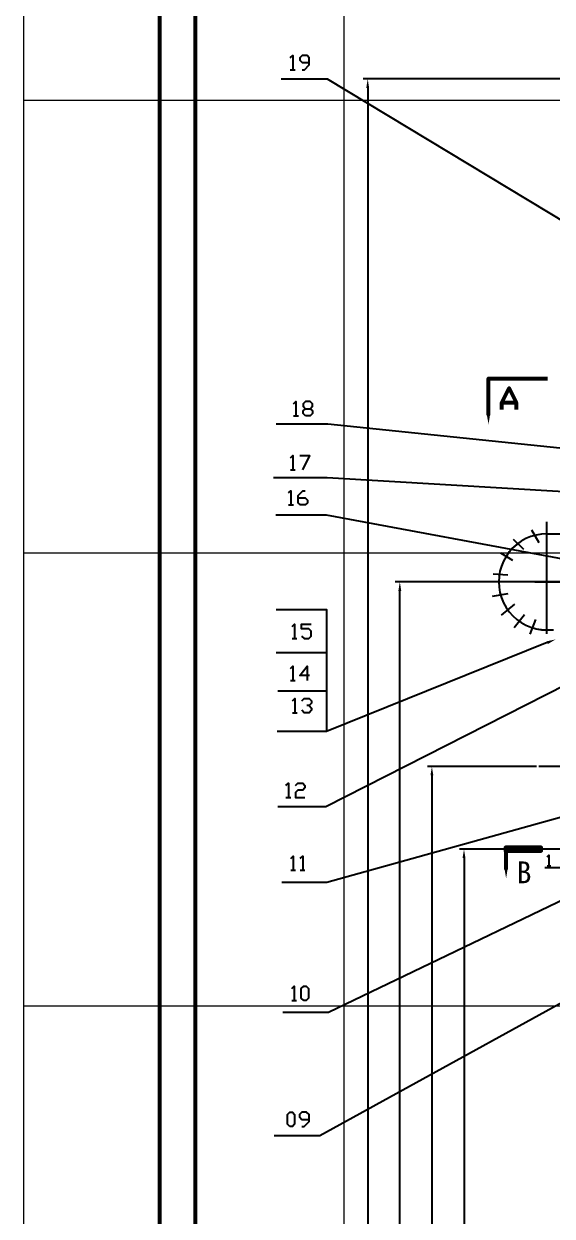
# Model space of a CAD drawing. Header units: millimetres. Extents: x 0 to 841, y 0 to 1189.
# Drawn here: x 0 to 138.7, y 658.2 to 971.3 of the extents above; entities that cross this region are included whole.
import ezdxf

# ---------------------------------------------------------------- set-up
doc = ezdxf.new("R2010")
doc.units = ezdxf.units.MM
doc.layers.add('C00-00-00', color=7, linetype='Continuous')
doc.layers.add('CBF-BF-BF', color=7, linetype='Continuous', true_color=0xbfbfbf)

msp = doc.modelspace()

# ---------------------------------------------------------------- hatches: boundary and pattern name
at = {"layer": 'C00-00-00'}
h = msp.add_hatch(color=256, dxfattribs=at)
h.dxf.hatch_style = 2
h.paths.add_polyline_path([(89.873667, 954.473439), (90.635667, 954.473439), (90.254667, 956.844106)])
h = msp.add_hatch(color=256, dxfattribs=at)
h.dxf.hatch_style = 2
h.paths.add_polyline_path([(122.343333, 868.536772), (121.962333, 866.166106), (121.539, 868.536772)])
h = msp.add_hatch(color=256, dxfattribs=at)
h.dxf.hatch_style = 2
h.paths.add_polyline_path([(98.298, 822.435772), (99.06, 822.435772), (98.679, 824.806439)])
h = msp.add_hatch(color=256, dxfattribs=at)
h.dxf.hatch_style = 2
h.paths.add_polyline_path([(137.244667, 809.185439), (139.573, 809.693439), (137.541, 808.465772)])
h = msp.add_hatch(color=256, dxfattribs=at)
h.dxf.hatch_style = 2
h.paths.add_polyline_path([(106.722333, 773.964106), (107.484333, 773.964106), (107.103333, 776.292439)])
h = msp.add_hatch(color=256, dxfattribs=at)
h.dxf.hatch_style = 2
h.paths.add_polyline_path([(115.146667, 752.247106), (115.908667, 752.247106), (115.527667, 754.575439)])
h = msp.add_hatch(color=256, dxfattribs=at)
h.dxf.hatch_style = 2
h.paths.add_polyline_path([(126.407333, 755.083439), (135.805333, 754.152106), (126.407333, 754.152106)])
h = msp.add_hatch(color=256, dxfattribs=at)
h.dxf.hatch_style = 2
h.paths.add_polyline_path([(126.407333, 755.083439), (135.805333, 755.083439), (135.805333, 754.152106)])
h = msp.add_hatch(color=256, dxfattribs=at)
h.dxf.hatch_style = 2
h.paths.add_polyline_path([(126.957667, 749.283772), (126.576667, 746.913106), (126.195667, 749.283772)])

# ---------------------------------------------------------------- linework, layer by layer
at = {"layer": 'C00-00-00', "lineweight": 53}
for points in [[(805.264667, 3.284361), (45.042667, 3.284361), (35.687, 3.284361), (35.687, 1176.468028), (35.687, 1185.823694), (795.909, 1185.823694), (805.264667, 1185.823694), (805.264667, 1176.468028)], [(121.962333, 868.535361), (121.962333, 878.229694), (137.456333, 878.229694)], [(125.476, 870.017028), (125.476, 871.879694), (127.381, 875.647361), (129.243667, 871.879694), (129.243667, 870.017028)], [(125.476, 871.879694), (129.243667, 871.879694)], [(135.805333, 754.616361), (135.805333, 755.082028), (126.407333, 755.082028), (127.338667, 755.082028), (126.407333, 755.082028), (126.407333, 754.150694), (135.805333, 754.150694), (135.805333, 755.082028)], [(126.576667, 749.282361), (126.576667, 754.489361), (131.529667, 754.489361)]]:
    msp.add_lwpolyline(points, dxfattribs=at)
msp.add_lwpolyline([(795.909, 12.640028), (45.042667, 12.640028), (45.042667, 1176.468028), (795.909, 1176.468028)], close=True, dxfattribs=at)
at = {"layer": 'C00-00-00', "lineweight": 25}
for points in [[(69.934667, 962.388361), (70.569667, 963.023361), (70.569667, 959.255694)], [(73.067333, 959.255694), (73.702333, 959.255694), (74.93, 960.525694), (74.93, 962.388361), (74.337333, 963.023361), (73.067333, 963.023361), (72.432333, 962.388361), (72.432333, 961.795694), (73.067333, 961.160694), (74.93, 961.160694)], [(69.934667, 959.255694), (71.204667, 959.255694)], [(158.877, 909.048361), (79.713667, 956.800361), (67.521667, 956.800361)], [(70.781333, 871.541028), (71.416333, 872.176028), (71.416333, 868.408361)], [(73.914, 868.408361), (73.279, 869.043361), (73.279, 869.678361), (73.914, 870.271028), (75.141667, 870.271028), (75.776667, 870.906028), (75.776667, 871.541028), (75.141667, 872.176028), (73.914, 872.176028), (73.279, 871.541028), (73.279, 870.906028), (73.914, 870.271028)], [(70.781333, 868.408361), (72.051333, 868.408361)], [(75.141667, 870.271028), (75.776667, 869.678361), (75.776667, 869.043361), (75.141667, 868.408361), (73.914, 868.408361)], [(160.993667, 857.782694), (79.798333, 866.164694), (66.251667, 866.164694)], [(69.977, 857.359361), (70.612, 857.994361), (70.612, 854.226694)], [(72.474667, 857.994361), (74.972333, 857.994361), (73.109667, 854.226694)], [(172.804667, 846.606694), (79.586667, 852.152361), (65.532, 852.152361)], [(69.977, 854.226694), (71.204667, 854.226694)], [(69.469, 848.130694), (70.104, 848.723361), (70.104, 844.998028)], [(71.966667, 846.860694), (73.829333, 846.860694), (74.464333, 846.225694), (74.464333, 845.590694), (73.829333, 844.998028), (72.601667, 844.998028), (71.966667, 845.590694), (71.966667, 847.495694), (73.236667, 848.723361), (73.829333, 848.723361)], [(142.494, 830.604694), (79.417333, 842.288694), (66.124667, 842.288694)], [(69.469, 844.998028), (70.739, 844.998028)], [(137.287, 811.173694), (137.287, 837.420361), (137.287, 840.595361)], [(137.287, 837.420361), (135.847667, 837.335694), (134.450667, 837.081694), (133.096, 836.700694), (131.783667, 836.150361), (130.556, 835.473028), (129.413, 834.668694), (128.354667, 833.695028), (127.423333, 832.679028), (126.576667, 831.493694), (125.899333, 830.266028), (125.349, 828.953694), (124.968, 827.599028), (124.714, 826.202028), (124.671667, 824.805028), (124.714, 823.365694), (124.968, 821.968694), (125.349, 820.614028), (125.899333, 819.301694), (126.576667, 818.074028), (127.423333, 816.931028), (128.354667, 815.872694), (129.413, 814.941361), (130.556, 814.094694), (131.783667, 813.417361), (133.096, 812.867028), (134.450667, 812.486028), (135.847667, 812.274361), (137.287, 812.189694)], [(137.287, 837.420361), (135.847667, 837.335694), (134.450667, 837.081694), (133.096, 836.700694), (131.783667, 836.150361), (130.556, 835.473028), (129.413, 834.626361), (128.354667, 833.695028), (127.423333, 832.636694), (126.619, 831.493694), (125.899333, 830.266028), (125.391333, 828.953694), (124.968, 827.599028), (124.756333, 826.202028), (124.671667, 824.762694), (124.756333, 823.365694), (124.968, 821.968694), (125.391333, 820.614028), (125.899333, 819.301694), (126.619, 818.074028), (127.423333, 816.931028), (128.354667, 815.872694), (129.413, 814.941361), (130.556, 814.094694), (131.783667, 813.417361), (133.096, 812.867028), (134.450667, 812.486028), (135.847667, 812.232028), (137.287, 812.147361)], [(66.251667, 817.566028), (79.417333, 817.566028), (79.417333, 785.519694)], [(173.947667, 813.883028), (79.290333, 765.750028), (66.632667, 765.750028)], [(70.400333, 813.078694), (71.035333, 813.713694), (71.035333, 809.946028)], [(72.898, 810.581028), (73.533, 809.946028), (74.803, 809.946028), (75.395667, 810.581028), (75.395667, 811.808694), (74.803, 812.443694), (72.898, 812.443694), (72.898, 813.713694), (75.395667, 813.713694)], [(137.371667, 808.845361), (79.417333, 785.519694), (66.505667, 785.519694)], [(70.400333, 809.946028), (71.670333, 809.946028)], [(69.977, 802.029694), (70.612, 802.664694), (70.612, 798.897028)], [(74.972333, 800.167028), (72.474667, 800.167028), (74.379667, 802.664694), (74.379667, 798.897028)], [(69.977, 798.897028), (71.247, 798.897028)], [(70.485, 793.563028), (71.12, 794.198028), (71.12, 790.430361)], [(72.982667, 793.563028), (73.617667, 794.198028), (74.845333, 794.198028), (75.480333, 793.563028), (75.480333, 792.928028), (74.845333, 792.293028), (74.252667, 792.293028)], [(74.845333, 792.293028), (75.480333, 791.658028), (75.480333, 791.065361), (74.845333, 790.430361), (73.617667, 790.430361), (72.982667, 791.065361)], [(70.485, 790.430361), (71.712667, 790.430361)], [(179.408667, 773.708694), (79.502, 745.895694), (67.733333, 745.895694)], [(152.992667, 776.291028), (135.128, 776.291028)], [(68.791667, 771.338028), (69.426667, 771.973028), (69.426667, 768.205361)], [(71.289333, 771.338028), (71.924333, 771.973028), (73.194333, 771.973028), (73.787, 771.338028), (73.787, 770.703028), (73.194333, 770.110361), (71.924333, 770.110361), (71.289333, 769.475361), (71.289333, 768.205361), (73.787, 768.205361)], [(68.791667, 768.205361), (70.061667, 768.205361)], [(166.666333, 753.346361), (79.967667, 711.690361), (67.987333, 711.690361)], [(70.061667, 752.161028), (70.696667, 752.796028), (70.696667, 749.070694)], [(72.559333, 752.161028), (73.194333, 752.796028), (73.194333, 749.070694)], [(137.371667, 752.584361), (137.837333, 753.050028), (137.837333, 750.256028)], [(70.061667, 749.070694), (71.289333, 749.070694)], [(72.559333, 749.070694), (73.787, 749.070694)], [(137.371667, 750.256028), (138.303, 750.256028)], [(165.819667, 727.861694), (77.681667, 679.347694), (65.701333, 679.347694)], [(70.315667, 717.998028), (70.950667, 718.633028), (70.950667, 714.865361)], [(70.315667, 714.865361), (71.585667, 714.865361)], [(72.982667, 681.803028), (73.575333, 681.803028), (74.845333, 683.073028), (74.845333, 684.935694), (74.210333, 685.570694), (72.982667, 685.570694), (72.347667, 684.935694), (72.347667, 684.300694), (72.982667, 683.665694), (74.845333, 683.665694)]]:
    msp.add_lwpolyline(points, dxfattribs=at)
for points in [[(73.448333, 714.865361), (72.813333, 715.500361), (72.813333, 717.998028), (73.448333, 718.633028), (74.083333, 718.633028), (74.718333, 717.998028), (74.718333, 715.500361), (74.083333, 714.865361)], [(69.85, 681.803028), (69.215, 682.438028), (69.215, 684.935694), (69.85, 685.570694), (70.485, 685.570694), (71.077667, 684.935694), (71.077667, 682.438028), (70.485, 681.803028)]]:
    msp.add_lwpolyline(points, close=True, dxfattribs=at)
for points in [[(221.869, 956.842694), (221.869, 956.842694), (89.069333, 956.842694), (89.069333, 956.842694)], [(90.254667, 954.472028), (90.254667, 954.472028), (90.254667, 409.472694), (90.254667, 409.472694)], [(128.439333, 836.023361), (128.439333, 836.023361), (131.106333, 833.398694), (131.106333, 833.398694)], [(133.265333, 838.436361), (133.265333, 838.436361), (135.170333, 835.092028), (135.170333, 835.092028)], [(137.287, 837.420361), (137.287, 837.420361), (141.732, 837.420361), (141.732, 837.420361)], [(125.095, 832.382694), (125.095, 832.382694), (128.27, 830.477694), (128.27, 830.477694)], [(123.147667, 826.921694), (123.147667, 826.921694), (127, 826.667694), (127, 826.667694)], [(141.139333, 824.805028), (141.139333, 824.805028), (97.493667, 824.805028), (97.493667, 824.805028)], [(134.112, 824.805028), (134.112, 824.805028), (146.431, 824.805028), (146.431, 824.805028)], [(98.679, 409.472694), (98.679, 409.472694), (98.679, 822.434361), (98.679, 822.434361)], [(123.020667, 821.079694), (123.020667, 821.079694), (127.084667, 821.757028), (127.084667, 821.757028)], [(125.391333, 816.084361), (125.391333, 816.084361), (128.905, 818.963028), (128.905, 818.963028)], [(128.693333, 812.824694), (128.693333, 812.824694), (131.445, 816.211361), (131.445, 816.211361)], [(132.926667, 811.046694), (132.926667, 811.046694), (134.408333, 814.941361), (134.408333, 814.941361)], [(137.287, 812.189694), (137.287, 812.189694), (139.022667, 812.189694), (139.022667, 812.189694)], [(66.251667, 806.263028), (66.251667, 806.263028), (79.417333, 806.263028), (79.417333, 806.263028)], [(79.417333, 796.103028), (79.417333, 796.103028), (66.675, 796.103028), (66.675, 796.103028)], [(134.535333, 776.291028), (134.535333, 776.291028), (105.918, 776.291028), (105.918, 776.291028)], [(107.103333, 773.962694), (107.103333, 773.962694), (107.103333, 409.472694), (107.103333, 409.472694)], [(147.701, 754.574028), (147.701, 754.574028), (114.342333, 754.574028), (114.342333, 754.574028)], [(115.527667, 752.245694), (115.527667, 752.245694), (115.527667, 409.472694), (115.527667, 409.472694)], [(145.965333, 749.663361), (145.965333, 749.663361), (136.779, 749.663361), (136.779, 749.663361)]]:
    msp.add_open_spline(points, degree=3, dxfattribs=at)
at = {"layer": 'CBF-BF-BF', "lineweight": 9}
for points in [[(0, 0), (0, 1189.000035)], [(84.1, 0), (84.1, 1189.000035)], [(841.000001, 951.200028), (0, 951.200028)], [(841.000001, 832.300024), (0, 832.300024)], [(841.000001, 713.400021), (0, 713.400021)]]:
    msp.add_lwpolyline(points, dxfattribs=at)

# ---------------------------------------------------------------- texts
at = {"layer": 'C00-00-00', "insert": (129.328161, 751.388653), "char_height": 5.743452, "attachment_point": 1}
msp.add_mtext('{\\fSimSun|b0|i0|c0;B}', dxfattribs=at)

doc.saveas('drawing.dxf')
